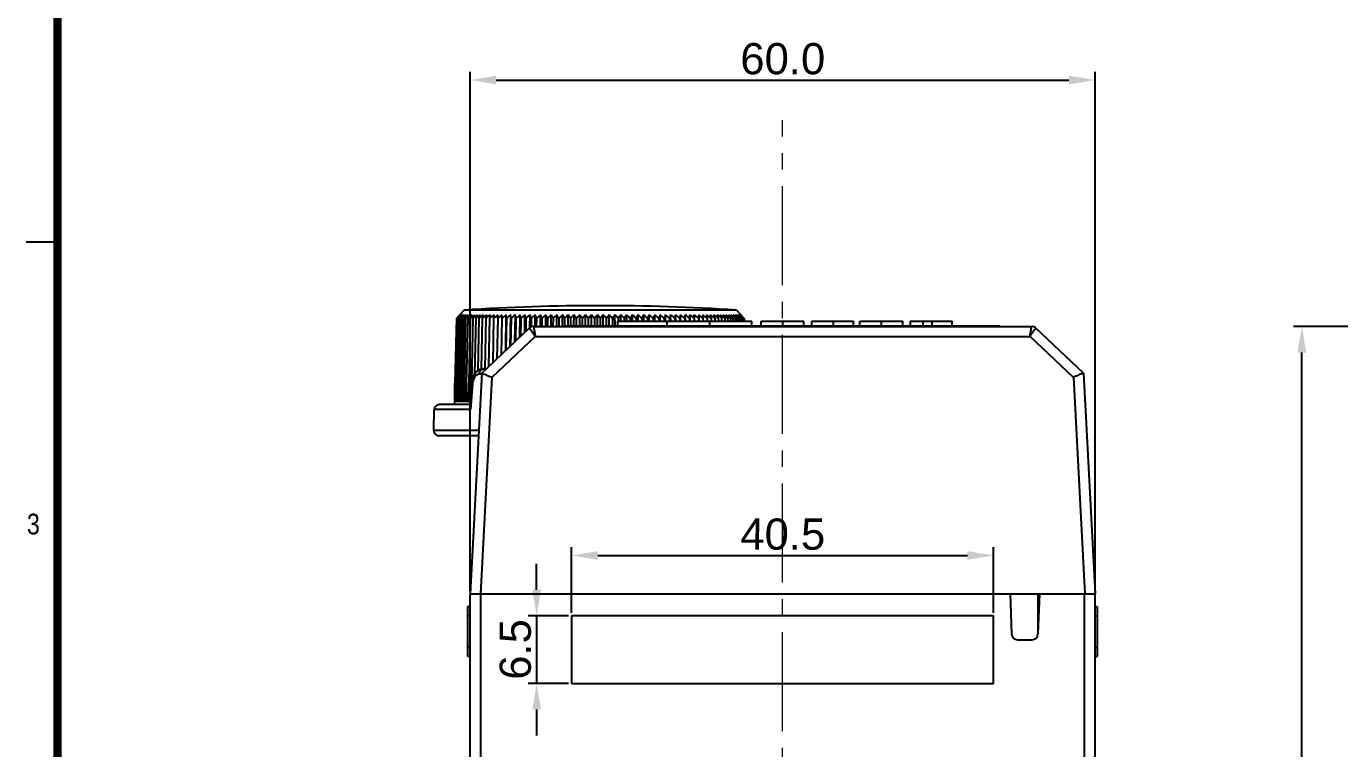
# Model space of a CAD drawing. Header units: millimetres. Extents: x 509 to 2449, y -194 to 649.
# Drawn here: x 1880.3 to 2006.4, y 27 to 96.4 of the extents above; entities that cross this region are included whole.
import ezdxf

# ---------------------------------------------------------------- set-up
doc = ezdxf.new("R2010")
doc.units = ezdxf.units.MM
doc.header["$PDMODE"] = 3
doc.header["$PDSIZE"] = 0.7
doc.linetypes.add('CENTER', pattern=[17.8, 10.75, -2.35, 2.35, -2.35])
doc.linetypes.add('CENTER2', pattern=[28.575, 19.05, -3.175, 3.175, -3.175])
doc.layers.get('0').update_dxf_attribs({"linetype": 'CONTINUOUS'})
doc.layers.get('Defpoints').update_dxf_attribs({"linetype": 'CONTINUOUS'})
doc.layers.add('3', color=112, linetype='CENTER', lineweight=15)
for name, color, linetype in [('CASE_BODY_55DXF_CONTINUOUS_LINE', 7, 'CONTINUOUS'), ('COVER_TOP_55DXF_CONTINUOUS_LINE', 7, 'CONTINUOUS'), ('Dim', 1, 'CONTINUOUS'), ('KNOB_ROTARY_DXF_CONTINUOUS_LINE', 7, 'CONTINUOUS'), ('TRANSE_13_DXF_CONTINUOUS_LINE', 7, 'CONTINUOUS'), ('WINDOW_FILM-DXF_CONTINUOUS_LINE', 7, 'CONTINUOUS')]:
    doc.layers.add(name, color=color, linetype=linetype)
doc.styles.add('OMI-1', font='arial.ttf', dxfattribs={"oblique": 1, "height": 3})
doc.styles.get("Standard").update_dxf_attribs({"font": 'gulim.ttc', "width": 0.8})
doc.dimstyles.new('1', dxfattribs={"dimtxt": 5, "dimasz": 2.5, "dimexe": 0.8, "dimexo": 0.3, "dimgap": 0.5, "dimtad": 1, "dimtoh": 1, "dimdec": 1, "dimzin": 0, "dimdsep": 46, "dimtxsty": 'OMI-1', "dimcen": 0, "dimclrd": 256, "dimclre": 256, "dimclrt": 256, "dimadec": 0, "dimazin": 0, "dimtfac": 0.8, "dimtdec": 1, "dimtix": 1, "dimtmove": 0, "dimatfit": 3, "dimfxl": 1, "dimtolj": 1, "dimtzin": 0, "dimarcsym": 0})

# ---------------------------------------------------------------- blocks, each defined once
blk = doc.blocks.new('*D4035')
at = {"layer": 'Defpoints', "color": 0}
for p in [(2002.74, 67.55), (2060.45, 67.55), (1999.34, -86.5)]:
    blk.add_point(p, dxfattribs=at)
at = {"layer": 'Dim', "lineweight": -2}
for p, q in [((2060.15, 67.55), (2001.94, 67.55)), ((2002.74, -84), (2002.74, 65.05)), ((1999.64, -86.5), (2003.54, -86.5))]:
    blk.add_line(p, q, dxfattribs=at)
at = {"layer": 'Dim'}
for points in [[(2003.16, 65.05), (2002.32, 65.05), (2002.74, 67.55)], [(2002.32, -84), (2003.16, -84), (2002.74, -86.5)]]:
    blk.add_solid(points, dxfattribs=at)
at = {"layer": 'Dim', "insert": (2000.71, -9.47), "char_height": 3, "attachment_point": 5, "rotation": 90, "style": 'OMI-1'}
blk.add_mtext('\\A1;154.0', dxfattribs=at)
blk = doc.blocks.new('*D4046')
at = {"layer": 'Defpoints', "color": 0}
for p in [(1982.88, 91.23), (1922.88, 41.85), (1982.88, 41.85)]:
    blk.add_point(p, dxfattribs=at)
at = {"layer": 'Dim', "lineweight": -2}
for p, q in [((1922.88, 42.15), (1922.88, 92.03)), ((1925.38, 91.23), (1980.38, 91.23)), ((1982.88, 42.15), (1982.88, 92.03))]:
    blk.add_line(p, q, dxfattribs=at)
at = {"layer": 'Dim'}
for points in [[(1925.38, 91.64), (1925.38, 90.81), (1922.88, 91.23)], [(1980.38, 90.81), (1980.38, 91.64), (1982.88, 91.23)]]:
    blk.add_solid(points, dxfattribs=at)
at = {"layer": 'Dim', "insert": (1952.88, 93.26), "char_height": 3, "attachment_point": 5, "style": 'OMI-1'}
blk.add_mtext('\\A1;60.0', dxfattribs=at)
blk = doc.blocks.new('*D4066')
at = {"layer": 'Defpoints', "color": 0}
for p in [(1973.13, 45.55), (1932.63, 39.75), (1973.13, 39.75)]:
    blk.add_point(p, dxfattribs=at)
at = {"layer": 'Dim', "lineweight": -2}
for p, q in [((1932.63, 40.05), (1932.63, 46.35)), ((1935.13, 45.55), (1970.63, 45.55)), ((1973.13, 40.05), (1973.13, 46.35))]:
    blk.add_line(p, q, dxfattribs=at)
at = {"layer": 'Dim'}
for points in [[(1935.13, 45.96), (1935.13, 45.13), (1932.63, 45.55)], [(1970.63, 45.13), (1970.63, 45.96), (1973.13, 45.55)]]:
    blk.add_solid(points, dxfattribs=at)
at = {"layer": 'Dim', "insert": (1952.88, 47.58), "char_height": 3, "attachment_point": 5, "style": 'OMI-1'}
blk.add_mtext('\\A1;40.5', dxfattribs=at)
blk = doc.blocks.new('*D4067')
at = {"layer": 'Defpoints', "color": 0}
for p in [(1932.63, 39.75), (1929.27, 33.25), (1932.63, 33.25)]:
    blk.add_point(p, dxfattribs=at)
at = {"layer": 'Dim', "lineweight": -2}
for p, q in [((1929.27, 42.25), (1929.27, 44.75)), ((1932.33, 39.75), (1928.47, 39.75)), ((1929.27, 39.75), (1929.27, 33.25)), ((1932.33, 33.25), (1928.47, 33.25)), ((1929.27, 30.75), (1929.27, 28.25))]:
    blk.add_line(p, q, dxfattribs=at)
at = {"layer": 'Dim'}
for points in [[(1928.86, 42.25), (1929.69, 42.25), (1929.27, 39.75)], [(1929.69, 30.75), (1928.86, 30.75), (1929.27, 33.25)]]:
    blk.add_solid(points, dxfattribs=at)
at = {"layer": 'Dim', "insert": (1927.24, 36.5), "char_height": 3, "attachment_point": 5, "rotation": 90, "style": 'OMI-1'}
blk.add_mtext('\\A1;6.5', dxfattribs=at)

msp = doc.modelspace()

# ---------------------------------------------------------------- linework, layer by layer
msp.add_line((1883.27, 75.65), (1880.27, 75.65))
at = {"const_width": 0.8}
msp.add_lwpolyline([(2433.27, 205.65), (1883.27, 205.65), (1883.27, -174.35), (2433.27, -174.35)], close=True, dxfattribs=at)
at = {"layer": '3', "linetype": 'CENTER2', "ltscale": 0.5}
msp.add_line((1952.88, -114.22), (1952.88, 87.36), dxfattribs=at)
at = {"layer": 'CASE_BODY_55DXF_CONTINUOUS_LINE', "color": 7, "linetype": 'Continuous'}
for p, q in [((1922.88, -30.8), (1922.88, 41.85)), ((1922.88, 41.85), (1974.73, 41.85)), ((1923.88, 41.85), (1923.88, -29.05)), ((1974.73, 41.85), (1974.86, 38.03)), ((1977.54, 41.85), (1977.4, 38.03)), ((1977.54, 41.85), (1982.88, 41.85)), ((1981.88, -29.05), (1981.88, 41.85)), ((1982.88, -30.8), (1982.88, 41.85)), ((1922.68, 35.85), (1922.68, 40.65)), ((1922.88, 40.65), (1922.68, 40.65)), ((1982.88, 40.65), (1983.08, 40.65)), ((1983.08, 40.65), (1983.08, 35.85)), ((1922.88, 39.75), (1922.68, 39.75)), ((1932.63, 39.75), (1932.63, 33.25)), ((1973.13, 39.75), (1932.63, 39.75)), ((1973.13, 33.25), (1973.13, 39.75)), ((1982.88, 39.75), (1983.08, 39.75)), ((1922.88, 36.75), (1922.68, 36.75)), ((1975.46, 37.45), (1976.8, 37.45)), ((1982.88, 36.75), (1983.08, 36.75)), ((1922.88, 35.85), (1922.68, 35.85)), ((1982.88, 35.85), (1983.08, 35.85)), ((1932.63, 33.25), (1973.13, 33.25))]:
    msp.add_line(p, q, dxfattribs=at)
for centre, start, end in [((1975.46, 38.05), 182, 270), ((1976.8, 38.05), 270, 358)]:
    msp.add_arc(centre, 0.6, start, end, dxfattribs=at)
at = {"layer": 'COVER_TOP_55DXF_CONTINUOUS_LINE', "color": 7, "linetype": 'Continuous'}
for p, q in [((1924, 63.06), (1928.56, 67.39)), ((1928.97, 67.55), (1933.88, 67.55)), ((1937.06, 67.6), (1937.06, 68.05)), ((1937.06, 68.05), (1949.92, 68.05)), ((1937.18, 67.55), (1976.8, 67.55)), ((1941.8, 67.6), (1941.8, 68.05)), ((1945.91, 67.6), (1945.91, 68.05)), ((1949.92, 67.6), (1949.92, 68.05)), ((1950.83, 67.6), (1950.83, 68.05)), ((1950.83, 68.05), (1954.94, 68.05)), ((1952.9, 67.6), (1952.9, 68.05)), ((1954.94, 67.6), (1954.94, 68.05)), ((1955.67, 68.05), (1955.67, 67.6)), ((1955.67, 68.05), (1959.68, 68.05)), ((1957.77, 67.6), (1957.77, 68.05)), ((1959.68, 67.6), (1959.68, 68.05)), ((1960.31, 67.6), (1960.31, 68.05)), ((1960.31, 68.05), (1964.43, 68.05)), ((1962.39, 67.6), (1962.39, 68.05)), ((1964.43, 67.6), (1964.43, 68.05)), ((1965.13, 68.05), (1965.13, 67.6)), ((1965.13, 68.05), (1969.17, 68.05)), ((1966.37, 67.6), (1966.37, 68.05)), ((1967.25, 67.6), (1967.25, 68.05)), ((1969.17, 67.6), (1969.17, 68.05)), ((1981.77, 63.06), (1977.21, 67.39)), ((1929.13, 66.6), (1924.97, 62.66)), ((1929.13, 66.6), (1976.64, 66.6)), ((1980.8, 62.66), (1976.64, 66.6)), ((1924, 63.06), (1922.88, 41.85)), ((1924.15, 63.47), (1924.07, 63.47)), ((1924.15, 63.47), (1924.43, 63.47)), ((1981.77, 63.06), (1982.88, 41.85)), ((1923.11, 62), (1923.08, 61.61)), ((1923.11, 62), (1923.08, 61.61)), ((1923.99, 62.98), (1923.78, 62.98)), ((1924.97, 62.66), (1923.88, 41.85)), ((1980.8, 62.66), (1981.89, 41.85)), ((1923.08, 61.61), (1922.99, 60.4)), ((1919.39, 57.56), (1919.43, 59.56)), ((1922.93, 59.56), (1919.43, 59.56)), ((1922.86, 60.05), (1919.93, 60.05)), ((1922.99, 60.4), (1922.93, 59.56)), ((1923.71, 57.56), (1919.39, 57.56)), ((1923.68, 57.05), (1919.89, 57.05)), ((1922.88, 41.85), (1982.88, 41.85))]:
    msp.add_line(p, q, dxfattribs=at)
for points in [[(1923.46, 63.18), (1923.36, 63.06), (1923.26, 62.92), (1923.18, 62.77), (1923.11, 62.6), (1923.06, 62.43), (1923.02, 62.24), (1923, 62.06), (1922.99, 62.02)], [(1923.82, 63.41), (1923.7, 63.36), (1923.58, 63.28), (1923.46, 63.18)], [(1924.07, 63.47), (1923.95, 63.45), (1923.82, 63.41)], [(1922.99, 62.02), (1922.97, 61.71), (1922.95, 61.36), (1922.92, 61), (1922.85, 59.87)]]:
    msp.add_lwpolyline(points, dxfattribs=at)
for centre, radius, start, end in [((1928.97, 66.95), 0.6, 90, 133.5057), ((1976.8, 66.95), 0.6, 46.5, 90), ((1924.15, 63.21), 0.266, 90.0058, 96.0391), ((1919.93, 59.55), 0.5, 90, 179), ((1919.89, 57.55), 0.5, 179, 270)]:
    msp.add_arc(centre, radius, start, end, dxfattribs=at)
for points, knots in [([(1928.56, 67.39), (1928.56, 67.39), (1928.57, 67.38), (1928.57, 67.37), (1928.59, 67.35), (1928.62, 67.32), (1928.67, 67.25), (1928.74, 67.16), (1928.82, 67.04), (1928.96, 66.85), (1929.06, 66.71), (1929.13, 66.6)], [0, 0, 0, 0, 0.005251, 0.019561, 0.043241, 0.076112, 0.168092, 0.291952, 0.442978, 0.615575, 1, 1, 1, 1]), ([(1928.97, 67.55), (1928.97, 67.55), (1928.97, 67.54), (1928.98, 67.53), (1928.98, 67.51), (1928.99, 67.46), (1929, 67.38), (1929.02, 67.27), (1929.05, 67.12), (1929.08, 66.9), (1929.11, 66.72), (1929.13, 66.6)], [0, 0, 0, 0, 0.004986, 0.019483, 0.043388, 0.076451, 0.168641, 0.292493, 0.443354, 0.615726, 1, 1, 1, 1]), ([(1976.64, 66.6), (1976.66, 66.72), (1976.69, 66.9), (1976.72, 67.12), (1976.75, 67.27), (1976.77, 67.38), (1976.78, 67.46), (1976.79, 67.51), (1976.79, 67.53), (1976.8, 67.54), (1976.8, 67.55), (1976.8, 67.55)], [0, 0, 0, 0, 0.384087, 0.556462, 0.707385, 0.831311, 0.923543, 0.956607, 0.980513, 0.995016, 1, 1, 1, 1]), ([(1976.64, 66.6), (1976.71, 66.71), (1976.81, 66.85), (1976.94, 67.04), (1977.03, 67.16), (1977.1, 67.25), (1977.15, 67.32), (1977.18, 67.35), (1977.19, 67.37), (1977.2, 67.38), (1977.21, 67.39), (1977.21, 67.39)], [0, 0, 0, 0, 0.384242, 0.556844, 0.707934, 0.831868, 0.923886, 0.956761, 0.980439, 0.994751, 1, 1, 1, 1]), ([(1923.78, 62.98), (1923.78, 63.01), (1923.79, 63.12), (1923.82, 63.22), (1923.86, 63.29)], [0, 0, 0, 0, 0.258895, 1, 1, 1, 1]), ([(1923.86, 63.29), (1923.89, 63.34), (1923.96, 63.42), (1924.07, 63.47), (1924.12, 63.47)], [0, 0, 0, 0, 0.529233, 1, 1, 1, 1]), ([(1924, 63.06), (1924, 63.06), (1924.01, 63.06), (1924.04, 63.05), (1924.1, 63.03), (1924.19, 63), (1924.32, 62.95), (1924.46, 62.89), (1924.68, 62.79), (1924.86, 62.71), (1924.97, 62.66)], [0, 0, 0, 0, 0.008178, 0.025565, 0.088302, 0.185812, 0.312811, 0.463598, 0.632457, 1, 1, 1, 1]), ([(1981.77, 63.06), (1981.77, 63.06), (1981.76, 63.06), (1981.73, 63.05), (1981.67, 63.03), (1981.58, 63), (1981.45, 62.95), (1981.31, 62.89), (1981.09, 62.79), (1980.91, 62.71), (1980.8, 62.66)], [0, 0, 0, 0, 0.008178, 0.025565, 0.088302, 0.185812, 0.312811, 0.463598, 0.632457, 1, 1, 1, 1]), ([(1922.99, 62.02), (1922.99, 62.02), (1923.01, 62.02), (1923.03, 62.01), (1923.06, 62), (1923.09, 62), (1923.11, 62)], [0, 0, 0, 0, 0.07655, 0.270339, 0.581929, 1, 1, 1, 1]), ([(1923.26, 62.58), (1923.24, 62.54), (1923.16, 62.35), (1923.12, 62.15), (1923.11, 62)], [0, 0, 0, 0, 0.238911, 1, 1, 1, 1]), ([(1923.42, 62.81), (1923.4, 62.8), (1923.34, 62.73), (1923.29, 62.65), (1923.26, 62.58)], [0, 0, 0, 0, 0.238359, 1, 1, 1, 1]), ([(1923.78, 62.98), (1923.72, 62.98), (1923.58, 62.95), (1923.47, 62.87), (1923.42, 62.81)], [0, 0, 0, 0, 0.480161, 1, 1, 1, 1]), ([(1922.85, 59.82), (1922.85, 59.8), (1922.86, 59.71), (1922.9, 59.62), (1922.93, 59.56)], [0, 0, 0, 0, 0.227248, 1, 1, 1, 1])]:
    msp.add_open_spline(points, degree=3, knots=knots, dxfattribs=at)
msp.add_open_spline([(1922.85, 59.87), (1922.84, 59.85), (1922.84, 59.84), (1922.85, 59.82)], degree=3, dxfattribs=at)
at = {"layer": 'KNOB_ROTARY_DXF_CONTINUOUS_LINE', "color": 7, "linetype": 'Continuous'}
for p, q in [((1921.59, 68.34), (1921.43, 62.12)), ((1921.61, 68.34), (1921.46, 62.12)), ((1921.66, 68.34), (1921.51, 62.12)), ((1921.73, 68.34), (1921.58, 62.12)), ((1921.66, 68.41), (1921.59, 68.34)), ((1921.69, 68.41), (1921.61, 68.34)), ((1921.75, 68.43), (1921.66, 68.34)), ((1921.83, 68.34), (1921.68, 62.12)), ((1921.81, 68.41), (1921.73, 68.34)), ((1921.95, 68.34), (1921.8, 62.12)), ((1921.91, 68.41), (1921.83, 68.34)), ((1921.86, 68.38), (1921.89, 68.41)), ((1921.87, 68.63), (1921.9, 68.67)), ((1921.9, 68.67), (1921.87, 68.63)), ((1922.32, 69.12), (1921.9, 68.67)), ((1921.94, 68.67), (1921.9, 68.63)), ((1921.91, 68.63), (1921.94, 68.67)), ((1921.94, 68.6), (1922, 68.67)), ((1922.1, 68.34), (1921.94, 62.12)), ((1922.03, 68.41), (1921.95, 68.34)), ((1922, 68.41), (1922, 68.41)), ((1922.02, 68.6), (1922.08, 68.67)), ((1922.19, 68.42), (1922.1, 68.34)), ((1922.26, 68.34), (1922.11, 62.12)), ((1922.13, 68.6), (1922.19, 68.67)), ((1922.37, 68.44), (1922.26, 68.34)), ((1922.37, 68.44), (1922.26, 68.34)), ((1922.27, 68.6), (1922.31, 68.67)), ((1922.45, 68.34), (1922.3, 62.12)), ((1948.45, 69.12), (1922.32, 69.12)), ((1922.42, 68.6), (1922.47, 68.67)), ((1922.66, 68.34), (1922.52, 62.12)), ((1922.9, 68.34), (1922.76, 62.12)), ((1923.16, 68.34), (1923.02, 62.24)), ((1923.44, 68.34), (1923.32, 63.01)), ((1923.73, 68.34), (1923.63, 63.31)), ((1924.05, 68.34), (1923.95, 63.45)), ((1924.39, 68.34), (1924.3, 63.47)), ((1924.75, 68.34), (1924.66, 63.69)), ((1925.13, 68.34), (1925.05, 64.06)), ((1925.53, 68.34), (1925.46, 64.44)), ((1925.53, 68.34), (1925.55, 68.67)), ((1925.94, 68.34), (1925.88, 64.84)), ((1925.94, 68.34), (1925.94, 68.67)), ((1926.3, 65.24), (1926.36, 68.67)), ((1926.37, 68.34), (1926.32, 65.26)), ((1926.37, 68.34), (1926.36, 68.67)), ((1926.74, 65.66), (1926.78, 68.67)), ((1926.81, 68.34), (1926.77, 65.69)), ((1927.19, 66.09), (1927.23, 68.67)), ((1927.27, 68.34), (1927.24, 66.14)), ((1927.65, 66.53), (1927.68, 68.67)), ((1927.75, 68.34), (1927.72, 66.59)), ((1928.13, 66.98), (1928.15, 68.67)), ((1928.24, 68.34), (1928.22, 67.07)), ((1928.62, 67.44), (1928.64, 68.67)), ((1928.74, 68.34), (1928.73, 67.5)), ((1929.12, 67.55), (1929.13, 68.67)), ((1929.25, 68.34), (1929.24, 67.55)), ((1929.63, 67.55), (1929.64, 68.67)), ((1929.77, 68.34), (1929.76, 67.55)), ((1930.14, 67.55), (1930.16, 68.67)), ((1930.31, 68.34), (1930.3, 67.55)), ((1930.67, 67.55), (1930.68, 68.67)), ((1930.85, 68.34), (1930.84, 67.55)), ((1931.21, 67.55), (1931.21, 68.67)), ((1931.4, 68.34), (1931.39, 67.55)), ((1931.75, 67.55), (1931.76, 68.67)), ((1931.95, 68.34), (1931.95, 67.55)), ((1932.3, 67.6), (1932.3, 68.67)), ((1932.52, 68.34), (1932.51, 67.6)), ((1932.85, 67.6), (1932.86, 68.67)), ((1933.08, 68.34), (1933.08, 67.6)), ((1933.41, 67.6), (1933.41, 68.67)), ((1933.65, 68.34), (1933.65, 67.6)), ((1933.97, 67.6), (1933.97, 68.67)), ((1934.23, 68.34), (1934.23, 67.6)), ((1934.54, 67.6), (1934.54, 68.67)), ((1934.81, 68.34), (1934.81, 67.6)), ((1935.1, 67.6), (1935.1, 68.67)), ((1935.38, 68.34), (1935.38, 67.6)), ((1935.67, 67.6), (1935.67, 68.67)), ((1935.96, 68.34), (1935.96, 67.6)), ((1936.23, 67.6), (1936.23, 68.67)), ((1936.54, 68.34), (1936.54, 67.6)), ((1936.8, 67.6), (1936.79, 68.67)), ((1937.11, 68.34), (1937.11, 68.05)), ((1937.36, 68.05), (1937.36, 68.67)), ((1937.69, 68.34), (1937.69, 68.05)), ((1937.92, 68.05), (1937.91, 68.67)), ((1938.25, 68.34), (1938.25, 68.05)), ((1938.47, 68.05), (1938.47, 68.67)), ((1938.82, 68.34), (1938.82, 68.05)), ((1939.02, 68.05), (1939.01, 68.67)), ((1939.37, 68.34), (1939.37, 68.05)), ((1939.56, 68.05), (1939.55, 68.67)), ((1939.92, 68.34), (1939.92, 68.05)), ((1940.09, 68.05), (1940.09, 68.67)), ((1940.46, 68.34), (1940.47, 68.05)), ((1940.62, 68.05), (1940.61, 68.67)), ((1941, 68.34), (1941, 68.05)), ((1941.14, 68.05), (1941.13, 68.67)), ((1941.52, 68.34), (1941.52, 68.05)), ((1941.64, 68.05), (1941.64, 68.67)), ((1942.03, 68.34), (1942.03, 68.05)), ((1942.14, 68.05), (1942.13, 68.67)), ((1942.53, 68.34), (1942.54, 68.05)), ((1942.62, 68.05), (1942.61, 68.67)), ((1943.02, 68.34), (1943.02, 68.05)), ((1943.09, 68.05), (1943.09, 68.67)), ((1943.49, 68.34), (1943.5, 68.05)), ((1943.55, 68.05), (1943.54, 68.67)), ((1943.95, 68.34), (1943.96, 68.05)), ((1944, 68.05), (1943.99, 68.67)), ((1944.41, 68.67), (1944.4, 68.34)), ((1944.4, 68.34), (1944.4, 68.05)), ((1944.42, 68.05), (1944.41, 68.67)), ((1944.83, 68.67), (1944.83, 68.34)), ((1944.83, 68.34), (1944.83, 68.05)), ((1945.22, 68.67), (1945.24, 68.34)), ((1945.24, 68.34), (1945.25, 68.05)), ((1945.64, 68.34), (1945.64, 68.05)), ((1946.02, 68.34), (1946.02, 68.05)), ((1946.37, 68.34), (1946.38, 68.05)), ((1946.71, 68.34), (1946.72, 68.05)), ((1947.03, 68.34), (1947.04, 68.05)), ((1947.33, 68.34), (1947.34, 68.05)), ((1947.61, 68.34), (1947.62, 68.05)), ((1947.87, 68.34), (1947.88, 68.05)), ((1948.1, 68.34), (1948.11, 68.05)), ((1948.3, 68.67), (1948.35, 68.6)), ((1948.32, 68.34), (1948.32, 68.05)), ((1948.51, 68.34), (1948.4, 68.44)), ((1948.51, 68.34), (1948.4, 68.44)), ((1948.45, 69.12), (1948.87, 68.67)), ((1948.45, 68.67), (1948.5, 68.6)), ((1948.51, 68.34), (1948.51, 68.05)), ((1948.58, 68.67), (1948.63, 68.6)), ((1948.67, 68.34), (1948.58, 68.42)), ((1948.67, 68.34), (1948.68, 68.05)), ((1948.69, 68.67), (1948.74, 68.6)), ((1948.82, 68.34), (1948.74, 68.41)), ((1948.76, 68.41), (1948.77, 68.41)), ((1948.77, 68.67), (1948.83, 68.6)), ((1948.82, 68.34), (1948.82, 68.05)), ((1948.83, 68.67), (1948.86, 68.63)), ((1948.87, 68.63), (1948.83, 68.67)), ((1948.94, 68.34), (1948.86, 68.41)), ((1948.9, 68.63), (1948.87, 68.67)), ((1948.87, 68.67), (1948.9, 68.63)), ((1948.88, 68.41), (1948.91, 68.38)), ((1948.94, 68.34), (1948.94, 68.05)), ((1949.03, 68.34), (1948.96, 68.41)), ((1949.11, 68.34), (1949.02, 68.43)), ((1949.03, 68.34), (1949.04, 68.05)), ((1949.15, 68.34), (1949.08, 68.41)), ((1949.18, 68.34), (1949.11, 68.41)), ((1949.11, 68.34), (1949.11, 68.05)), ((1949.15, 68.34), (1949.16, 68.05)), ((1949.18, 68.34), (1949.19, 68.05)), ((1921.4, 60.36), (1921.43, 62.12)), ((1921.43, 62.12), (1921.4, 60.36)), ((1921.46, 62.12), (1921.42, 60.36)), ((1921.43, 60.36), (1921.46, 62.12)), ((1921.51, 62.12), (1921.47, 60.36)), ((1921.48, 60.36), (1921.51, 62.12)), ((1921.55, 60.36), (1921.58, 62.12)), ((1921.58, 62.12), (1921.55, 60.36)), ((1921.68, 62.12), (1921.64, 60.36)), ((1921.65, 60.36), (1921.68, 62.12)), ((1921.8, 62.12), (1921.76, 60.36)), ((1921.77, 60.36), (1921.8, 62.12)), ((1921.94, 62.12), (1921.91, 60.36)), ((1921.92, 60.36), (1921.94, 62.12)), ((1922.11, 62.12), (1922.08, 60.36)), ((1922.09, 60.36), (1922.11, 62.12)), ((1922.3, 62.12), (1922.27, 60.36)), ((1922.28, 60.36), (1922.3, 62.12)), ((1922.52, 62.12), (1922.49, 60.36)), ((1922.5, 60.36), (1922.52, 62.12)), ((1922.76, 62.12), (1922.72, 60.36)), ((1922.73, 60.36), (1922.76, 62.12)), ((1921.39, 60.05), (1921.4, 60.36)), ((1921.4, 60.36), (1921.42, 60.36)), ((1921.43, 60.36), (1921.47, 60.36)), ((1921.48, 60.36), (1921.55, 60.36)), ((1921.55, 60.36), (1921.64, 60.36)), ((1921.65, 60.36), (1921.76, 60.36)), ((1921.77, 60.36), (1921.91, 60.36)), ((1921.92, 60.36), (1922.08, 60.36)), ((1922.09, 60.36), (1922.27, 60.36)), ((1922.28, 60.36), (1922.49, 60.36)), ((1922.5, 60.36), (1922.72, 60.36)), ((1922.73, 60.36), (1922.88, 60.36))]:
    msp.add_line(p, q, dxfattribs=at)
for centre, radius, start, end in [((1935.38, -130.45), 200, 86.2544, 93.7456), ((1954.47, 36.97), 45.44, 135.8343, 136.212), ((1954.44, 35.88), 46.17, 134.8177, 135.196), ((1954.99, 40.31), 43.55, 139.4343, 139.7894), ((1954.26, 35.05), 46.59, 133.8206, 134.2448), ((1955.66, 41.19), 43.45, 140.8971, 141.2026), ((1954.41, 33.96), 47.43, 132.9671, 133.4099), ((1956.23, 42.26), 43.17, 142.4065, 142.7077), ((1954.55, 32.96), 48.19, 132.1884, 132.6307), ((1956.99, 43.3), 43.07, 144.0304, 144.3259), ((1954.73, 32), 48.94, 131.481, 131.9225), ((1958.42, 44), 43.72, 145.7751, 146.1759), ((1954.91, 31.14), 49.61, 130.8412, 131.2656), ((1959.72, 44.96), 44.15, 147.6425, 148.0311), ((1955.1, 30.34), 50.22, 130.266, 130.6706), ((1960.9, 46.15), 44.39, 149.5288, 150.0132), ((1956.87, 27.77), 53.21, 130.1362, 130.3113), ((1955.32, 29.61), 50.8, 129.7527, 130.1378), ((1956.1, 28.3), 52.16, 129.301, 129.86), ((1963.02, 46.99), 45.66, 151.6596, 152.1209), ((1956.41, 27.64), 52.72, 128.9041, 129.4619), ((1965.78, 47.76), 47.56, 153.9231, 154.3572), ((1956.73, 27.06), 53.21, 128.5622, 129.1189), ((1969.41, 48.44), 50.35, 156.3189, 156.7212), ((1957.06, 26.56), 53.63, 128.2737, 128.8295), ((1974.29, 49.03), 54.4, 158.8441, 159.2099), ((1957.41, 26.15), 53.99, 128.0371, 128.5922), ((1981.06, 49.51), 60.34, 161.4934, 161.8178), ((1957.76, 25.82), 54.26, 127.8513, 128.4059), ((1990.86, 49.86), 69.31, 164.2584, 164.5367), ((1958.12, 25.58), 54.46, 127.7155, 128.2697), ((2006.01, 50.03), 83.65, 167.1276, 167.3553), ((1958.49, 25.44), 54.58, 127.6288, 128.1829), ((2032.05, 49.92), 108.86, 170.0862, 170.2594), ((1958.86, 25.39), 54.61, 127.591, 128.1452), ((2086.12, 49.24), 162.12, 173.1164, 173.2318), ((1959.23, 25.44), 54.56, 127.6018, 128.1564), ((1959.61, 25.58), 54.43, 127.6612, 128.2164), ((1959.99, 25.81), 54.21, 127.7697, 128.3257), ((1781.71, 54.64), 145.75, 5.3928, 5.5209), ((1960.37, 26.14), 53.92, 127.9276, 128.4847), ((1827.55, 53.63), 100.8, 8.3901, 8.5765), ((1960.75, 26.55), 53.54, 128.1358, 128.6942), ((1850.79, 52.93), 78.48, 11.3277, 11.5692), ((1961.13, 27.05), 53.1, 128.3952, 128.9551), ((1864.75, 52.29), 65.49, 14.1873, 14.4801), ((1961.52, 27.63), 52.58, 128.7072, 129.2688), ((1873.99, 51.65), 57.24, 16.9534, 17.293), ((1961.91, 28.3), 52, 129.0733, 129.6368), ((1880.51, 50.98), 51.74, 19.6132, 19.9949), ((1962.3, 29.03), 51.36, 129.4953, 130.0607), ((1885.34, 50.25), 47.97, 22.1572, 22.576), ((1962.7, 29.84), 50.66, 129.9753, 130.5427), ((1889.04, 49.47), 45.38, 24.5787, 25.0297), ((1963.11, 30.71), 49.92, 130.5155, 131.085), ((1891.95, 48.63), 43.61, 26.8735, 27.3521), ((1963.53, 31.64), 49.15, 131.1188, 131.6904), ((1894.28, 47.74), 42.45, 29.04, 29.5418), ((1963.97, 32.62), 48.34, 131.7881, 132.3616), ((1896.2, 46.79), 41.75, 31.0782, 31.5993), ((1964.42, 33.65), 47.52, 132.5267, 133.102), ((1897.79, 45.8), 41.4, 32.9902, 33.5268), ((1964.89, 34.71), 46.68, 133.3382, 133.915), ((1899.13, 44.77), 41.33, 34.7787, 35.3278), ((1965.4, 35.81), 45.85, 134.2267, 134.8045), ((1900.28, 43.7), 41.48, 36.4478, 37.0066), ((1965.93, 36.92), 45.04, 135.1963, 135.7747), ((1901.28, 42.6), 41.81, 38.002, 38.5681), ((1966.51, 38.06), 44.26, 136.2516, 136.8299), ((1902.16, 41.48), 42.28, 39.4463, 40.0176), ((1967.14, 39.2), 43.53, 137.3976, 137.9748), ((1902.93, 40.34), 42.86, 40.7856, 41.3605), ((1967.84, 40.34), 42.86, 138.6395, 139.2144), ((1903.63, 39.2), 43.53, 42.0252, 42.6024), ((1968.61, 41.48), 42.28, 139.9824, 140.5537), ((1904.26, 38.06), 44.26, 43.1701, 43.7484), ((1969.49, 42.6), 41.81, 141.4319, 141.998), ((1904.84, 36.92), 45.04, 44.2253, 44.8037), ((1970.48, 43.7), 41.48, 142.9934, 143.5522), ((1905.37, 35.81), 45.85, 45.1955, 45.7733), ((1971.63, 44.77), 41.33, 144.6722, 145.2213), ((1905.87, 34.71), 46.68, 46.085, 46.6618), ((1972.98, 45.8), 41.4, 146.4732, 147.0098), ((1906.35, 33.65), 47.52, 46.898, 47.4733), ((1974.57, 46.79), 41.75, 148.4007, 148.9218), ((1906.8, 32.62), 48.34, 47.6384, 48.2119), ((1976.48, 47.74), 42.45, 150.4582, 150.96), ((1907.23, 31.64), 49.15, 48.3096, 48.8812), ((1978.82, 48.63), 43.61, 152.6479, 153.1265), ((1907.65, 30.71), 49.92, 48.915, 49.4845), ((1981.73, 49.47), 45.38, 154.9703, 155.4213), ((1908.06, 29.84), 50.66, 49.4573, 50.0247), ((1985.43, 50.25), 47.97, 157.424, 157.8428), ((1908.47, 29.03), 51.36, 49.9393, 50.5047), ((1990.25, 50.98), 51.74, 160.0051, 160.3868), ((1908.86, 28.3), 52, 50.3632, 50.9267), ((1996.78, 51.65), 57.24, 162.707, 163.0466), ((1909.25, 27.63), 52.58, 50.7312, 51.2928), ((2006.02, 52.29), 65.49, 165.5199, 165.8127), ((1909.64, 27.05), 53.1, 51.0449, 51.6048), ((2019.97, 52.93), 78.48, 168.4308, 168.6723), ((1910.02, 26.55), 53.54, 51.3058, 51.8642), ((2043.22, 53.63), 100.8, 171.4235, 171.6099), ((1910.4, 26.14), 53.92, 51.5153, 52.0724), ((2089.06, 54.64), 145.75, 174.4791, 174.6072), ((1910.78, 25.81), 54.21, 51.6743, 52.2303), ((1911.16, 25.58), 54.43, 51.7836, 52.3388), ((1911.53, 25.44), 54.56, 51.8436, 52.3982), ((1911.91, 25.39), 54.61, 51.8548, 52.409), ((1784.65, 49.24), 162.12, 6.7682, 6.8836), ((1912.28, 25.44), 54.58, 51.8171, 52.3712), ((1838.72, 49.92), 108.86, 9.7406, 9.9138), ((1912.64, 25.58), 54.46, 51.7303, 52.2845), ((1864.76, 50.03), 83.65, 12.6447, 12.8724), ((1913, 25.82), 54.26, 51.5941, 52.1487), ((1879.91, 49.86), 69.31, 15.4633, 15.7416), ((1913.36, 26.15), 53.99, 51.4078, 51.9629), ((1889.71, 49.51), 60.34, 18.1822, 18.5066), ((1913.7, 26.56), 53.63, 51.1705, 51.7263), ((1896.48, 49.03), 54.4, 20.7901, 21.1559), ((1914.04, 27.06), 53.21, 50.8811, 51.4378), ((1914.36, 27.64), 52.72, 50.5381, 51.0959), ((1901.36, 48.44), 50.35, 23.2788, 23.6811), ((1914.67, 28.3), 52.16, 50.14, 50.699), ((1904.99, 47.76), 47.56, 25.6428, 26.0769), ((1915.45, 29.61), 50.8, 49.8622, 50.2473), ((1907.74, 46.99), 45.66, 27.8791, 28.3404), ((1915.67, 30.34), 50.22, 49.3294, 49.734), ((1909.87, 46.15), 44.39, 29.9868, 30.4712), ((1913.89, 27.77), 53.21, 49.6887, 49.8638), ((1915.86, 31.14), 49.61, 48.7344, 49.1588), ((1911.05, 44.96), 44.15, 31.9689, 32.3575), ((1916.03, 31.99), 48.96, 48.0743, 48.519), ((1912.35, 44), 43.72, 33.8241, 34.2249), ((1916.22, 32.96), 48.19, 47.3693, 47.8116), ((1913.78, 43.3), 43.07, 35.6741, 35.9696), ((1916.36, 33.96), 47.43, 46.5901, 47.0329), ((1914.54, 42.26), 43.17, 37.2923, 37.5935), ((1916.51, 35.05), 46.59, 45.7552, 46.1794), ((1915.11, 41.19), 43.45, 38.7974, 39.1029), ((1915.78, 40.31), 43.55, 40.2106, 40.5657), ((1916.33, 35.88), 46.17, 44.804, 45.1823), ((1916.3, 36.97), 45.44, 43.788, 44.1657)]:
    msp.add_arc(centre, radius, start, end, dxfattribs=at)
at = {"layer": 'TRANSE_13_DXF_CONTINUOUS_LINE', "color": 7, "linetype": 'Continuous'}
msp.add_line((1977.38, 41.85), (1977.38, 38.03), dxfattribs=at)
at = {"layer": 'WINDOW_FILM-DXF_CONTINUOUS_LINE', "color": 7, "linetype": 'Continuous'}
for p, q in [((1932.03, 67.55), (1932.03, 67.6)), ((1932.03, 67.6), (1973.73, 67.6)), ((1933.88, 67.55), (1937.18, 67.55)), ((1939.03, 67.55), (1939.03, 67.6)), ((1973.73, 67.55), (1973.73, 67.6))]:
    msp.add_line(p, q, dxfattribs=at)

# ---------------------------------------------------------------- texts
at = {"width": 0.85}
msp.add_text('3', height=2, dxfattribs=at).set_placement((1880.33, 47.57))

# ---------------------------------------------------------------- dimensions: what is measured, and where the dimension line sits
at = {"layer": 'Dim'}
for base, p1, p2, picture, middle in [((1982.88, 91.23), (1922.88, 41.85), (1982.88, 41.85), '*D4046', (1952.88, 93.26)), ((1973.13, 45.55), (1932.63, 39.75), (1973.13, 39.75), '*D4066', (1952.88, 47.58))]:
    dim = msp.add_linear_dim(base=base, p1=p1, p2=p2, dimstyle='1', dxfattribs=at)
    dim.commit()
    dim.dimension.update_dxf_attribs({"geometry": picture, "text_midpoint": middle})
for base, p1, p2, picture, middle in [((2002.7395, 67.5503), (1999.3369, -86.4996), (2060.4456, 67.5503), '*D4035', (2000.7078, -9.4747)), ((1929.27, 33.25), (1932.63, 39.75), (1932.63, 33.25), '*D4067', (1927.24, 36.5))]:
    dim = msp.add_linear_dim(base=base, p1=p1, p2=p2, angle=90, dimstyle='1', dxfattribs=at)
    dim.commit()
    dim.dimension.update_dxf_attribs({"geometry": picture, "text_midpoint": middle})

doc.saveas('drawing.dxf')
